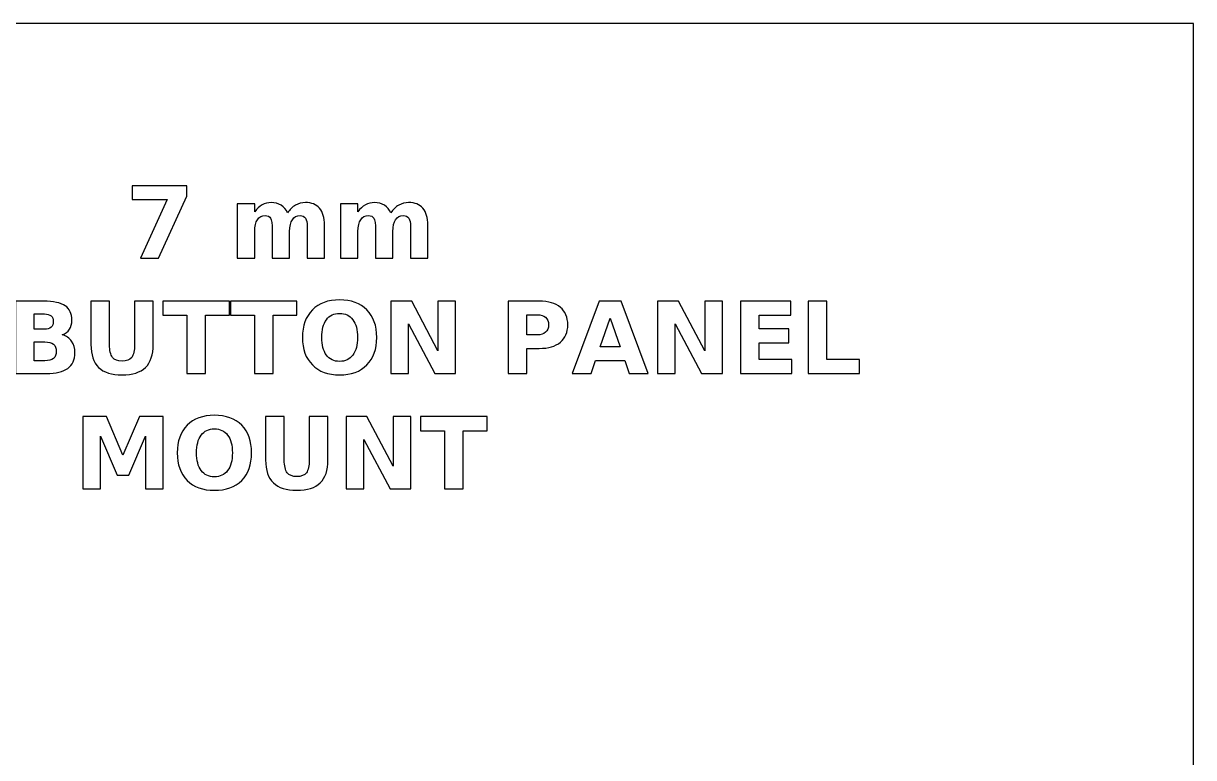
# Model space of a CAD drawing. Header units: centimetres. Extents: x -11.8 to -9.2, y -16.15 to -13.55.
# Drawn here: x -10.866 to -9.2, y -14.595 to -13.55 of the extents above; entities that cross this region are included whole.
import ezdxf

# ---------------------------------------------------------------- set-up
doc = ezdxf.new("R2010")
doc.units = ezdxf.units.CM
doc.header["$MEASUREMENT"] = 0
doc.layers.add('Layer 1', color=7, linetype='Continuous')

msp = doc.modelspace()

# ---------------------------------------------------------------- linework, layer by layer
at = {"layer": 'Layer 1', "color": 7}
msp.add_lwpolyline([(-11.8, -16.15), (-9.2, -16.15), (-9.2, -13.55), (-11.8, -13.55), (-11.8, -16.15)], close=True, dxfattribs=at)
at = {"layer": 'Layer 1', "color": 250}
for points, knots in [([(-10.71127, -13.78102), (-10.71127, -13.78102), (-10.63375, -13.78102), (-10.63375, -13.78102), (-10.63375, -13.78102), (-10.63375, -13.78102), (-10.63375, -13.79598), (-10.63375, -13.79598), (-10.63375, -13.79598), (-10.63375, -13.79598), (-10.67385, -13.88389), (-10.67385, -13.88389), (-10.67385, -13.88389), (-10.67385, -13.88389), (-10.6997, -13.88389), (-10.6997, -13.88389), (-10.6997, -13.88389), (-10.6997, -13.88389), (-10.66172, -13.80052), (-10.66172, -13.80052), (-10.66172, -13.80052), (-10.66172, -13.80052), (-10.71127, -13.80052), (-10.71127, -13.80052), (-10.71127, -13.80052), (-10.71127, -13.80052), (-10.71127, -13.78102), (-10.71127, -13.78102)], [0, 0, 0, 0, 0.1428571, 0.1428571, 0.1428571, 0.1428571, 0.2857143, 0.2857143, 0.2857143, 0.2857143, 0.4285714, 0.4285714, 0.4285714, 0.4285714, 0.5714286, 0.5714286, 0.5714286, 0.5714286, 0.7142857, 0.7142857, 0.7142857, 0.7142857, 0.8571429, 0.8571429, 0.8571429, 0.8571429, 1, 1, 1, 1]), ([(-10.49001, -13.81954), (-10.48688, -13.81477), (-10.48319, -13.81112), (-10.47888, -13.80863), (-10.47888, -13.80863), (-10.47458, -13.80611), (-10.46988, -13.80487), (-10.46473, -13.80487), (-10.46473, -13.80487), (-10.45586, -13.80487), (-10.44911, -13.8076), (-10.44448, -13.81308), (-10.44448, -13.81308), (-10.43984, -13.81853), (-10.43751, -13.82648), (-10.43751, -13.8369), (-10.43751, -13.8369), (-10.43751, -13.8369), (-10.43751, -13.88389), (-10.43751, -13.88389), (-10.43751, -13.88389), (-10.43751, -13.88389), (-10.46233, -13.88389), (-10.46233, -13.88389), (-10.46233, -13.88389), (-10.46233, -13.88389), (-10.46233, -13.84365), (-10.46233, -13.84365), (-10.46233, -13.84365), (-10.46228, -13.84306), (-10.46226, -13.84245), (-10.46223, -13.84179), (-10.46223, -13.84179), (-10.46221, -13.84116), (-10.46219, -13.84024), (-10.46219, -13.83904), (-10.46219, -13.83904), (-10.46219, -13.83358), (-10.46298, -13.82961), (-10.46461, -13.82716), (-10.46461, -13.82716), (-10.46621, -13.82469), (-10.46879, -13.82347), (-10.47237, -13.82347), (-10.47237, -13.82347), (-10.47707, -13.82347), (-10.48067, -13.8254), (-10.48323, -13.82926), (-10.48323, -13.82926), (-10.48577, -13.83311), (-10.48709, -13.83869), (-10.48719, -13.846), (-10.48719, -13.846), (-10.48719, -13.846), (-10.48719, -13.88389), (-10.48719, -13.88389), (-10.48719, -13.88389), (-10.48719, -13.88389), (-10.512, -13.88389), (-10.512, -13.88389), (-10.512, -13.88389), (-10.512, -13.88389), (-10.512, -13.84365), (-10.512, -13.84365), (-10.512, -13.84365), (-10.512, -13.83511), (-10.51273, -13.82961), (-10.51421, -13.82716), (-10.51421, -13.82716), (-10.51567, -13.82469), (-10.51828, -13.82347), (-10.52204, -13.82347), (-10.52204, -13.82347), (-10.52679, -13.82347), (-10.53044, -13.82542), (-10.533, -13.8293), (-10.533, -13.8293), (-10.53556, -13.83318), (-10.53686, -13.83871), (-10.53686, -13.84593), (-10.53686, -13.84593), (-10.53686, -13.84593), (-10.53686, -13.88389), (-10.53686, -13.88389), (-10.53686, -13.88389), (-10.53686, -13.88389), (-10.56167, -13.88389), (-10.56167, -13.88389), (-10.56167, -13.88389), (-10.56167, -13.88389), (-10.56167, -13.80673), (-10.56167, -13.80673), (-10.56167, -13.80673), (-10.56167, -13.80673), (-10.53686, -13.80673), (-10.53686, -13.80673), (-10.53686, -13.80673), (-10.53686, -13.80673), (-10.53686, -13.81804), (-10.53686, -13.81804), (-10.53686, -13.81804), (-10.53382, -13.81366), (-10.53034, -13.8104), (-10.52641, -13.80818), (-10.52641, -13.80818), (-10.52249, -13.80597), (-10.51816, -13.80487), (-10.51343, -13.80487), (-10.51343, -13.80487), (-10.50812, -13.80487), (-10.50339, -13.80616), (-10.49932, -13.80873), (-10.49932, -13.80873), (-10.49523, -13.81131), (-10.49212, -13.81491), (-10.49001, -13.81954)], [0, 0, 0, 0, 0.0344828, 0.0344828, 0.0344828, 0.0344828, 0.0689655, 0.0689655, 0.0689655, 0.0689655, 0.1034483, 0.1034483, 0.1034483, 0.1034483, 0.137931, 0.137931, 0.137931, 0.137931, 0.1724138, 0.1724138, 0.1724138, 0.1724138, 0.2068966, 0.2068966, 0.2068966, 0.2068966, 0.2413793, 0.2413793, 0.2413793, 0.2413793, 0.2758621, 0.2758621, 0.2758621, 0.2758621, 0.3103448, 0.3103448, 0.3103448, 0.3103448, 0.3448276, 0.3448276, 0.3448276, 0.3448276, 0.3793103, 0.3793103, 0.3793103, 0.3793103, 0.4137931, 0.4137931, 0.4137931, 0.4137931, 0.4482759, 0.4482759, 0.4482759, 0.4482759, 0.4827586, 0.4827586, 0.4827586, 0.4827586, 0.5172414, 0.5172414, 0.5172414, 0.5172414, 0.5517241, 0.5517241, 0.5517241, 0.5517241, 0.5862069, 0.5862069, 0.5862069, 0.5862069, 0.6206897, 0.6206897, 0.6206897, 0.6206897, 0.6551724, 0.6551724, 0.6551724, 0.6551724, 0.6896552, 0.6896552, 0.6896552, 0.6896552, 0.7241379, 0.7241379, 0.7241379, 0.7241379, 0.7586207, 0.7586207, 0.7586207, 0.7586207, 0.7931034, 0.7931034, 0.7931034, 0.7931034, 0.8275862, 0.8275862, 0.8275862, 0.8275862, 0.862069, 0.862069, 0.862069, 0.862069, 0.8965517, 0.8965517, 0.8965517, 0.8965517, 0.9310345, 0.9310345, 0.9310345, 0.9310345, 0.9655172, 0.9655172, 0.9655172, 0.9655172, 1, 1, 1, 1]), ([(-10.34297, -13.81954), (-10.33984, -13.81477), (-10.33615, -13.81112), (-10.33184, -13.80863), (-10.33184, -13.80863), (-10.32754, -13.80611), (-10.32284, -13.80487), (-10.31769, -13.80487), (-10.31769, -13.80487), (-10.30882, -13.80487), (-10.30207, -13.8076), (-10.29744, -13.81308), (-10.29744, -13.81308), (-10.2928, -13.81853), (-10.29047, -13.82648), (-10.29047, -13.8369), (-10.29047, -13.8369), (-10.29047, -13.8369), (-10.29047, -13.88389), (-10.29047, -13.88389), (-10.29047, -13.88389), (-10.29047, -13.88389), (-10.31529, -13.88389), (-10.31529, -13.88389), (-10.31529, -13.88389), (-10.31529, -13.88389), (-10.31529, -13.84365), (-10.31529, -13.84365), (-10.31529, -13.84365), (-10.31524, -13.84306), (-10.31522, -13.84245), (-10.31519, -13.84179), (-10.31519, -13.84179), (-10.31517, -13.84116), (-10.31515, -13.84024), (-10.31515, -13.83904), (-10.31515, -13.83904), (-10.31515, -13.83358), (-10.31594, -13.82961), (-10.31757, -13.82716), (-10.31757, -13.82716), (-10.31917, -13.82469), (-10.32175, -13.82347), (-10.32533, -13.82347), (-10.32533, -13.82347), (-10.33003, -13.82347), (-10.33363, -13.8254), (-10.33619, -13.82926), (-10.33619, -13.82926), (-10.33873, -13.83311), (-10.34005, -13.83869), (-10.34015, -13.846), (-10.34015, -13.846), (-10.34015, -13.846), (-10.34015, -13.88389), (-10.34015, -13.88389), (-10.34015, -13.88389), (-10.34015, -13.88389), (-10.36496, -13.88389), (-10.36496, -13.88389), (-10.36496, -13.88389), (-10.36496, -13.88389), (-10.36496, -13.84365), (-10.36496, -13.84365), (-10.36496, -13.84365), (-10.36496, -13.83511), (-10.36569, -13.82961), (-10.36717, -13.82716), (-10.36717, -13.82716), (-10.36863, -13.82469), (-10.37124, -13.82347), (-10.375, -13.82347), (-10.375, -13.82347), (-10.37975, -13.82347), (-10.3834, -13.82542), (-10.38596, -13.8293), (-10.38596, -13.8293), (-10.38852, -13.83318), (-10.38982, -13.83871), (-10.38982, -13.84593), (-10.38982, -13.84593), (-10.38982, -13.84593), (-10.38982, -13.88389), (-10.38982, -13.88389), (-10.38982, -13.88389), (-10.38982, -13.88389), (-10.41463, -13.88389), (-10.41463, -13.88389), (-10.41463, -13.88389), (-10.41463, -13.88389), (-10.41463, -13.80673), (-10.41463, -13.80673), (-10.41463, -13.80673), (-10.41463, -13.80673), (-10.38982, -13.80673), (-10.38982, -13.80673), (-10.38982, -13.80673), (-10.38982, -13.80673), (-10.38982, -13.81804), (-10.38982, -13.81804), (-10.38982, -13.81804), (-10.38678, -13.81366), (-10.3833, -13.8104), (-10.37937, -13.80818), (-10.37937, -13.80818), (-10.37545, -13.80597), (-10.37112, -13.80487), (-10.36639, -13.80487), (-10.36639, -13.80487), (-10.36108, -13.80487), (-10.35635, -13.80616), (-10.35228, -13.80873), (-10.35228, -13.80873), (-10.34819, -13.81131), (-10.34508, -13.81491), (-10.34297, -13.81954)], [0, 0, 0, 0, 0.0344828, 0.0344828, 0.0344828, 0.0344828, 0.0689655, 0.0689655, 0.0689655, 0.0689655, 0.1034483, 0.1034483, 0.1034483, 0.1034483, 0.137931, 0.137931, 0.137931, 0.137931, 0.1724138, 0.1724138, 0.1724138, 0.1724138, 0.2068966, 0.2068966, 0.2068966, 0.2068966, 0.2413793, 0.2413793, 0.2413793, 0.2413793, 0.2758621, 0.2758621, 0.2758621, 0.2758621, 0.3103448, 0.3103448, 0.3103448, 0.3103448, 0.3448276, 0.3448276, 0.3448276, 0.3448276, 0.3793103, 0.3793103, 0.3793103, 0.3793103, 0.4137931, 0.4137931, 0.4137931, 0.4137931, 0.4482759, 0.4482759, 0.4482759, 0.4482759, 0.4827586, 0.4827586, 0.4827586, 0.4827586, 0.5172414, 0.5172414, 0.5172414, 0.5172414, 0.5517241, 0.5517241, 0.5517241, 0.5517241, 0.5862069, 0.5862069, 0.5862069, 0.5862069, 0.6206897, 0.6206897, 0.6206897, 0.6206897, 0.6551724, 0.6551724, 0.6551724, 0.6551724, 0.6896552, 0.6896552, 0.6896552, 0.6896552, 0.7241379, 0.7241379, 0.7241379, 0.7241379, 0.7586207, 0.7586207, 0.7586207, 0.7586207, 0.7931034, 0.7931034, 0.7931034, 0.7931034, 0.8275862, 0.8275862, 0.8275862, 0.8275862, 0.862069, 0.862069, 0.862069, 0.862069, 0.8965517, 0.8965517, 0.8965517, 0.8965517, 0.9310345, 0.9310345, 0.9310345, 0.9310345, 0.9655172, 0.9655172, 0.9655172, 0.9655172, 1, 1, 1, 1]), ([(-10.81086, -13.99308), (-10.80517, -13.99473), (-10.80075, -13.99779), (-10.79762, -14.00226), (-10.79762, -14.00226), (-10.79449, -14.0067), (-10.79294, -14.01218), (-10.79294, -14.01865), (-10.79294, -14.01865), (-10.79294, -14.02857), (-10.79631, -14.03596), (-10.80301, -14.04083), (-10.80301, -14.04083), (-10.80971, -14.04569), (-10.81992, -14.04814), (-10.83361, -14.04814), (-10.83361, -14.04814), (-10.83361, -14.04814), (-10.87763, -14.04814), (-10.87763, -14.04814), (-10.87763, -14.04814), (-10.87763, -14.04814), (-10.87763, -13.94527), (-10.87763, -13.94527), (-10.87763, -13.94527), (-10.87763, -13.94527), (-10.83781, -13.94527), (-10.83781, -13.94527), (-10.83781, -13.94527), (-10.82352, -13.94527), (-10.81317, -13.94743), (-10.80677, -13.95174), (-10.80677, -13.95174), (-10.80035, -13.95607), (-10.79715, -13.96298), (-10.79715, -13.97248), (-10.79715, -13.97248), (-10.79715, -13.97749), (-10.79833, -13.98175), (-10.80066, -13.98528), (-10.80066, -13.98528), (-10.80301, -13.98878), (-10.80639, -13.99139), (-10.81086, -13.99308)], [0, 0, 0, 0, 0.0909091, 0.0909091, 0.0909091, 0.0909091, 0.1818182, 0.1818182, 0.1818182, 0.1818182, 0.2727273, 0.2727273, 0.2727273, 0.2727273, 0.3636364, 0.3636364, 0.3636364, 0.3636364, 0.4545455, 0.4545455, 0.4545455, 0.4545455, 0.5454545, 0.5454545, 0.5454545, 0.5454545, 0.6363636, 0.6363636, 0.6363636, 0.6363636, 0.7272727, 0.7272727, 0.7272727, 0.7272727, 0.8181818, 0.8181818, 0.8181818, 0.8181818, 0.9090909, 0.9090909, 0.9090909, 0.9090909, 1, 1, 1, 1]), ([(-10.77008, -13.94527), (-10.77008, -13.94527), (-10.74355, -13.94527), (-10.74355, -13.94527), (-10.74355, -13.94527), (-10.74355, -13.94527), (-10.74355, -14.00694), (-10.74355, -14.00694), (-10.74355, -14.00694), (-10.74355, -14.01543), (-10.74217, -14.02152), (-10.73939, -14.02516), (-10.73939, -14.02516), (-10.73661, -14.02881), (-10.73208, -14.03064), (-10.72577, -14.03064), (-10.72577, -14.03064), (-10.71942, -14.03064), (-10.71486, -14.02881), (-10.71209, -14.02516), (-10.71209, -14.02516), (-10.70931, -14.02152), (-10.70792, -14.01543), (-10.70792, -14.00694), (-10.70792, -14.00694), (-10.70792, -14.00694), (-10.70792, -13.94527), (-10.70792, -13.94527), (-10.70792, -13.94527), (-10.70792, -13.94527), (-10.68139, -13.94527), (-10.68139, -13.94527), (-10.68139, -13.94527), (-10.68139, -13.94527), (-10.68139, -14.00694), (-10.68139, -14.00694), (-10.68139, -14.00694), (-10.68139, -14.02149), (-10.68504, -14.03234), (-10.69235, -14.03946), (-10.69235, -14.03946), (-10.69964, -14.04659), (-10.71079, -14.05014), (-10.72577, -14.05014), (-10.72577, -14.05014), (-10.74071, -14.05014), (-10.75183, -14.04659), (-10.75912, -14.03946), (-10.75912, -14.03946), (-10.76644, -14.03234), (-10.77008, -14.02149), (-10.77008, -14.00694), (-10.77008, -14.00694), (-10.77008, -14.00694), (-10.77008, -13.94527), (-10.77008, -13.94527)], [0, 0, 0, 0, 0.0714286, 0.0714286, 0.0714286, 0.0714286, 0.1428571, 0.1428571, 0.1428571, 0.1428571, 0.2142857, 0.2142857, 0.2142857, 0.2142857, 0.2857143, 0.2857143, 0.2857143, 0.2857143, 0.3571429, 0.3571429, 0.3571429, 0.3571429, 0.4285714, 0.4285714, 0.4285714, 0.4285714, 0.5, 0.5, 0.5, 0.5, 0.5714286, 0.5714286, 0.5714286, 0.5714286, 0.6428571, 0.6428571, 0.6428571, 0.6428571, 0.7142857, 0.7142857, 0.7142857, 0.7142857, 0.7857143, 0.7857143, 0.7857143, 0.7857143, 0.8571429, 0.8571429, 0.8571429, 0.8571429, 0.9285714, 0.9285714, 0.9285714, 0.9285714, 1, 1, 1, 1]), ([(-10.66778, -13.94527), (-10.66778, -13.94527), (-10.57298, -13.94527), (-10.57298, -13.94527), (-10.57298, -13.94527), (-10.57298, -13.94527), (-10.57298, -13.96533), (-10.57298, -13.96533), (-10.57298, -13.96533), (-10.57298, -13.96533), (-10.60708, -13.96533), (-10.60708, -13.96533), (-10.60708, -13.96533), (-10.60708, -13.96533), (-10.60708, -14.04814), (-10.60708, -14.04814), (-10.60708, -14.04814), (-10.60708, -14.04814), (-10.63361, -14.04814), (-10.63361, -14.04814), (-10.63361, -14.04814), (-10.63361, -14.04814), (-10.63361, -13.96533), (-10.63361, -13.96533), (-10.63361, -13.96533), (-10.63361, -13.96533), (-10.66778, -13.96533), (-10.66778, -13.96533), (-10.66778, -13.96533), (-10.66778, -13.96533), (-10.66778, -13.94527), (-10.66778, -13.94527)], [0, 0, 0, 0, 0.125, 0.125, 0.125, 0.125, 0.25, 0.25, 0.25, 0.25, 0.375, 0.375, 0.375, 0.375, 0.5, 0.5, 0.5, 0.5, 0.625, 0.625, 0.625, 0.625, 0.75, 0.75, 0.75, 0.75, 0.875, 0.875, 0.875, 0.875, 1, 1, 1, 1]), ([(-10.57152, -13.94527), (-10.57152, -13.94527), (-10.47672, -13.94527), (-10.47672, -13.94527), (-10.47672, -13.94527), (-10.47672, -13.94527), (-10.47672, -13.96533), (-10.47672, -13.96533), (-10.47672, -13.96533), (-10.47672, -13.96533), (-10.51082, -13.96533), (-10.51082, -13.96533), (-10.51082, -13.96533), (-10.51082, -13.96533), (-10.51082, -14.04814), (-10.51082, -14.04814), (-10.51082, -14.04814), (-10.51082, -14.04814), (-10.53735, -14.04814), (-10.53735, -14.04814), (-10.53735, -14.04814), (-10.53735, -14.04814), (-10.53735, -13.96533), (-10.53735, -13.96533), (-10.53735, -13.96533), (-10.53735, -13.96533), (-10.57152, -13.96533), (-10.57152, -13.96533), (-10.57152, -13.96533), (-10.57152, -13.96533), (-10.57152, -13.94527), (-10.57152, -13.94527)], [0, 0, 0, 0, 0.125, 0.125, 0.125, 0.125, 0.25, 0.25, 0.25, 0.25, 0.375, 0.375, 0.375, 0.375, 0.5, 0.5, 0.5, 0.5, 0.625, 0.625, 0.625, 0.625, 0.75, 0.75, 0.75, 0.75, 0.875, 0.875, 0.875, 0.875, 1, 1, 1, 1]), ([(-10.41599, -13.94341), (-10.39946, -13.94341), (-10.3865, -13.94814), (-10.37714, -13.95762), (-10.37714, -13.95762), (-10.36776, -13.96707), (-10.36308, -13.98012), (-10.36308, -13.9968), (-10.36308, -13.9968), (-10.36308, -14.01343), (-10.36776, -14.02648), (-10.37714, -14.03593), (-10.37714, -14.03593), (-10.3865, -14.04541), (-10.39946, -14.05014), (-10.41599, -14.05014), (-10.41599, -14.05014), (-10.43248, -14.05014), (-10.44541, -14.04541), (-10.45482, -14.03593), (-10.45482, -14.03593), (-10.4642, -14.02648), (-10.46891, -14.01343), (-10.46891, -13.9968), (-10.46891, -13.9968), (-10.46891, -13.98012), (-10.4642, -13.96707), (-10.45482, -13.95762), (-10.45482, -13.95762), (-10.44541, -13.94814), (-10.43248, -13.94341), (-10.41599, -13.94341)], [0, 0, 0, 0, 0.125, 0.125, 0.125, 0.125, 0.25, 0.25, 0.25, 0.25, 0.375, 0.375, 0.375, 0.375, 0.5, 0.5, 0.5, 0.5, 0.625, 0.625, 0.625, 0.625, 0.75, 0.75, 0.75, 0.75, 0.875, 0.875, 0.875, 0.875, 1, 1, 1, 1]), ([(-10.34301, -13.94527), (-10.34301, -13.94527), (-10.31338, -13.94527), (-10.31338, -13.94527), (-10.31338, -13.94527), (-10.31338, -13.94527), (-10.27596, -14.01583), (-10.27596, -14.01583), (-10.27596, -14.01583), (-10.27596, -14.01583), (-10.27596, -13.94527), (-10.27596, -13.94527), (-10.27596, -13.94527), (-10.27596, -13.94527), (-10.25082, -13.94527), (-10.25082, -13.94527), (-10.25082, -13.94527), (-10.25082, -13.94527), (-10.25082, -14.04814), (-10.25082, -14.04814), (-10.25082, -14.04814), (-10.25082, -14.04814), (-10.28045, -14.04814), (-10.28045, -14.04814), (-10.28045, -14.04814), (-10.28045, -14.04814), (-10.31787, -13.97758), (-10.31787, -13.97758), (-10.31787, -13.97758), (-10.31787, -13.97758), (-10.31787, -14.04814), (-10.31787, -14.04814), (-10.31787, -14.04814), (-10.31787, -14.04814), (-10.34301, -14.04814), (-10.34301, -14.04814), (-10.34301, -14.04814), (-10.34301, -14.04814), (-10.34301, -13.94527), (-10.34301, -13.94527)], [0, 0, 0, 0, 0.1, 0.1, 0.1, 0.1, 0.2, 0.2, 0.2, 0.2, 0.3, 0.3, 0.3, 0.3, 0.4, 0.4, 0.4, 0.4, 0.5, 0.5, 0.5, 0.5, 0.6, 0.6, 0.6, 0.6, 0.7, 0.7, 0.7, 0.7, 0.8, 0.8, 0.8, 0.8, 0.9, 0.9, 0.9, 0.9, 1, 1, 1, 1]), ([(-10.17579, -13.94527), (-10.17579, -13.94527), (-10.13177, -13.94527), (-10.13177, -13.94527), (-10.13177, -13.94527), (-10.11867, -13.94527), (-10.10862, -13.94819), (-10.10161, -13.954), (-10.10161, -13.954), (-10.09461, -13.95981), (-10.0911, -13.96808), (-10.0911, -13.97883), (-10.0911, -13.97883), (-10.0911, -13.9896), (-10.09461, -13.9979), (-10.10161, -14.00371), (-10.10161, -14.00371), (-10.10862, -14.00952), (-10.11867, -14.01244), (-10.13177, -14.01244), (-10.13177, -14.01244), (-10.13177, -14.01244), (-10.14926, -14.01244), (-10.14926, -14.01244), (-10.14926, -14.01244), (-10.14926, -14.01244), (-10.14926, -14.04814), (-10.14926, -14.04814), (-10.14926, -14.04814), (-10.14926, -14.04814), (-10.17579, -14.04814), (-10.17579, -14.04814), (-10.17579, -14.04814), (-10.17579, -14.04814), (-10.17579, -13.94527), (-10.17579, -13.94527)], [0, 0, 0, 0, 0.1111111, 0.1111111, 0.1111111, 0.1111111, 0.2222222, 0.2222222, 0.2222222, 0.2222222, 0.3333333, 0.3333333, 0.3333333, 0.3333333, 0.4444444, 0.4444444, 0.4444444, 0.4444444, 0.5555556, 0.5555556, 0.5555556, 0.5555556, 0.6666667, 0.6666667, 0.6666667, 0.6666667, 0.7777778, 0.7777778, 0.7777778, 0.7777778, 0.8888889, 0.8888889, 0.8888889, 0.8888889, 1, 1, 1, 1]), ([(-10.00996, -14.02942), (-10.00996, -14.02942), (-10.05145, -14.02942), (-10.05145, -14.02942), (-10.05145, -14.02942), (-10.05145, -14.02942), (-10.05799, -14.04814), (-10.05799, -14.04814), (-10.05799, -14.04814), (-10.05799, -14.04814), (-10.08466, -14.04814), (-10.08466, -14.04814), (-10.08466, -14.04814), (-10.08466, -14.04814), (-10.04656, -13.94527), (-10.04656, -13.94527), (-10.04656, -13.94527), (-10.04656, -13.94527), (-10.01493, -13.94527), (-10.01493, -13.94527), (-10.01493, -13.94527), (-10.01493, -13.94527), (-9.97683, -14.04814), (-9.97683, -14.04814), (-9.97683, -14.04814), (-9.97683, -14.04814), (-10.0035, -14.04814), (-10.0035, -14.04814), (-10.0035, -14.04814), (-10.0035, -14.04814), (-10.00996, -14.02942), (-10.00996, -14.02942)], [0, 0, 0, 0, 0.125, 0.125, 0.125, 0.125, 0.25, 0.25, 0.25, 0.25, 0.375, 0.375, 0.375, 0.375, 0.5, 0.5, 0.5, 0.5, 0.625, 0.625, 0.625, 0.625, 0.75, 0.75, 0.75, 0.75, 0.875, 0.875, 0.875, 0.875, 1, 1, 1, 1]), ([(-9.96316, -13.94527), (-9.96316, -13.94527), (-9.93353, -13.94527), (-9.93353, -13.94527), (-9.93353, -13.94527), (-9.93353, -13.94527), (-9.89611, -14.01583), (-9.89611, -14.01583), (-9.89611, -14.01583), (-9.89611, -14.01583), (-9.89611, -13.94527), (-9.89611, -13.94527), (-9.89611, -13.94527), (-9.89611, -13.94527), (-9.87097, -13.94527), (-9.87097, -13.94527), (-9.87097, -13.94527), (-9.87097, -13.94527), (-9.87097, -14.04814), (-9.87097, -14.04814), (-9.87097, -14.04814), (-9.87097, -14.04814), (-9.9006, -14.04814), (-9.9006, -14.04814), (-9.9006, -14.04814), (-9.9006, -14.04814), (-9.93802, -13.97758), (-9.93802, -13.97758), (-9.93802, -13.97758), (-9.93802, -13.97758), (-9.93802, -14.04814), (-9.93802, -14.04814), (-9.93802, -14.04814), (-9.93802, -14.04814), (-9.96316, -14.04814), (-9.96316, -14.04814), (-9.96316, -14.04814), (-9.96316, -14.04814), (-9.96316, -13.94527), (-9.96316, -13.94527)], [0, 0, 0, 0, 0.1, 0.1, 0.1, 0.1, 0.2, 0.2, 0.2, 0.2, 0.3, 0.3, 0.3, 0.3, 0.4, 0.4, 0.4, 0.4, 0.5, 0.5, 0.5, 0.5, 0.6, 0.6, 0.6, 0.6, 0.7, 0.7, 0.7, 0.7, 0.8, 0.8, 0.8, 0.8, 0.9, 0.9, 0.9, 0.9, 1, 1, 1, 1]), ([(-9.84507, -13.94527), (-9.84507, -13.94527), (-9.77348, -13.94527), (-9.77348, -13.94527), (-9.77348, -13.94527), (-9.77348, -13.94527), (-9.77348, -13.96533), (-9.77348, -13.96533), (-9.77348, -13.96533), (-9.77348, -13.96533), (-9.81854, -13.96533), (-9.81854, -13.96533), (-9.81854, -13.96533), (-9.81854, -13.96533), (-9.81854, -13.98448), (-9.81854, -13.98448), (-9.81854, -13.98448), (-9.81854, -13.98448), (-9.77619, -13.98448), (-9.77619, -13.98448), (-9.77619, -13.98448), (-9.77619, -13.98448), (-9.77619, -14.00454), (-9.77619, -14.00454), (-9.77619, -14.00454), (-9.77619, -14.00454), (-9.81854, -14.00454), (-9.81854, -14.00454), (-9.81854, -14.00454), (-9.81854, -14.00454), (-9.81854, -14.02808), (-9.81854, -14.02808), (-9.81854, -14.02808), (-9.81854, -14.02808), (-9.77198, -14.02808), (-9.77198, -14.02808), (-9.77198, -14.02808), (-9.77198, -14.02808), (-9.77198, -14.04814), (-9.77198, -14.04814), (-9.77198, -14.04814), (-9.77198, -14.04814), (-9.84507, -14.04814), (-9.84507, -14.04814), (-9.84507, -14.04814), (-9.84507, -14.04814), (-9.84507, -13.94527), (-9.84507, -13.94527)], [0, 0, 0, 0, 0.0833333, 0.0833333, 0.0833333, 0.0833333, 0.1666667, 0.1666667, 0.1666667, 0.1666667, 0.25, 0.25, 0.25, 0.25, 0.3333333, 0.3333333, 0.3333333, 0.3333333, 0.4166667, 0.4166667, 0.4166667, 0.4166667, 0.5, 0.5, 0.5, 0.5, 0.5833333, 0.5833333, 0.5833333, 0.5833333, 0.6666667, 0.6666667, 0.6666667, 0.6666667, 0.75, 0.75, 0.75, 0.75, 0.8333333, 0.8333333, 0.8333333, 0.8333333, 0.9166667, 0.9166667, 0.9166667, 0.9166667, 1, 1, 1, 1]), ([(-9.74867, -13.94527), (-9.74867, -13.94527), (-9.72214, -13.94527), (-9.72214, -13.94527), (-9.72214, -13.94527), (-9.72214, -13.94527), (-9.72214, -14.02808), (-9.72214, -14.02808), (-9.72214, -14.02808), (-9.72214, -14.02808), (-9.67558, -14.02808), (-9.67558, -14.02808), (-9.67558, -14.02808), (-9.67558, -14.02808), (-9.67558, -14.04814), (-9.67558, -14.04814), (-9.67558, -14.04814), (-9.67558, -14.04814), (-9.74867, -14.04814), (-9.74867, -14.04814), (-9.74867, -14.04814), (-9.74867, -14.04814), (-9.74867, -13.94527), (-9.74867, -13.94527)], [0, 0, 0, 0, 0.1666667, 0.1666667, 0.1666667, 0.1666667, 0.3333333, 0.3333333, 0.3333333, 0.3333333, 0.5, 0.5, 0.5, 0.5, 0.6666667, 0.6666667, 0.6666667, 0.6666667, 0.8333333, 0.8333333, 0.8333333, 0.8333333, 1, 1, 1, 1]), ([(-10.41599, -13.96263), (-10.42408, -13.96263), (-10.43034, -13.96561), (-10.43481, -13.97159), (-10.43481, -13.97159), (-10.43925, -13.97756), (-10.44149, -13.98596), (-10.44149, -13.9968), (-10.44149, -13.9968), (-10.44149, -14.00762), (-10.43925, -14.01599), (-10.43481, -14.02196), (-10.43481, -14.02196), (-10.43034, -14.02794), (-10.42408, -14.03092), (-10.41599, -14.03092), (-10.41599, -14.03092), (-10.40785, -14.03092), (-10.40158, -14.02794), (-10.39711, -14.02196), (-10.39711, -14.02196), (-10.39266, -14.01599), (-10.39043, -14.00762), (-10.39043, -13.9968), (-10.39043, -13.9968), (-10.39043, -13.98596), (-10.39266, -13.97756), (-10.39711, -13.97159), (-10.39711, -13.97159), (-10.40158, -13.96561), (-10.40785, -13.96263), (-10.41599, -13.96263)], [0, 0, 0, 0, 0.125, 0.125, 0.125, 0.125, 0.25, 0.25, 0.25, 0.25, 0.375, 0.375, 0.375, 0.375, 0.5, 0.5, 0.5, 0.5, 0.625, 0.625, 0.625, 0.625, 0.75, 0.75, 0.75, 0.75, 0.875, 0.875, 0.875, 0.875, 1, 1, 1, 1]), ([(-10.83643, -13.98509), (-10.83224, -13.98509), (-10.82907, -13.98417), (-10.82693, -13.98234), (-10.82693, -13.98234), (-10.82476, -13.9805), (-10.82368, -13.9778), (-10.82368, -13.9742), (-10.82368, -13.9742), (-10.82368, -13.97067), (-10.82476, -13.96799), (-10.82693, -13.96613), (-10.82693, -13.96613), (-10.82907, -13.96427), (-10.83224, -13.96333), (-10.83643, -13.96333), (-10.83643, -13.96333), (-10.83643, -13.96333), (-10.8511, -13.96333), (-10.8511, -13.96333), (-10.8511, -13.96333), (-10.8511, -13.96333), (-10.8511, -13.98509), (-10.8511, -13.98509), (-10.8511, -13.98509), (-10.8511, -13.98509), (-10.83643, -13.98509), (-10.83643, -13.98509)], [0, 0, 0, 0, 0.1428571, 0.1428571, 0.1428571, 0.1428571, 0.2857143, 0.2857143, 0.2857143, 0.2857143, 0.4285714, 0.4285714, 0.4285714, 0.4285714, 0.5714286, 0.5714286, 0.5714286, 0.5714286, 0.7142857, 0.7142857, 0.7142857, 0.7142857, 0.8571429, 0.8571429, 0.8571429, 0.8571429, 1, 1, 1, 1]), ([(-10.14926, -13.96449), (-10.14926, -13.96449), (-10.14926, -13.99322), (-10.14926, -13.99322), (-10.14926, -13.99322), (-10.14926, -13.99322), (-10.13459, -13.99322), (-10.13459, -13.99322), (-10.13459, -13.99322), (-10.12944, -13.99322), (-10.12546, -13.99198), (-10.12266, -13.98946), (-10.12266, -13.98946), (-10.11986, -13.98697), (-10.11845, -13.98342), (-10.11845, -13.97883), (-10.11845, -13.97883), (-10.11845, -13.97422), (-10.11986, -13.97069), (-10.12266, -13.9682), (-10.12266, -13.9682), (-10.12546, -13.96573), (-10.12944, -13.96449), (-10.13459, -13.96449), (-10.13459, -13.96449), (-10.13459, -13.96449), (-10.14926, -13.96449), (-10.14926, -13.96449)], [0, 0, 0, 0, 0.1428571, 0.1428571, 0.1428571, 0.1428571, 0.2857143, 0.2857143, 0.2857143, 0.2857143, 0.4285714, 0.4285714, 0.4285714, 0.4285714, 0.5714286, 0.5714286, 0.5714286, 0.5714286, 0.7142857, 0.7142857, 0.7142857, 0.7142857, 0.8571429, 0.8571429, 0.8571429, 0.8571429, 1, 1, 1, 1]), ([(-10.04484, -14.01032), (-10.04484, -14.01032), (-10.01664, -14.01032), (-10.01664, -14.01032), (-10.01664, -14.01032), (-10.01664, -14.01032), (-10.03071, -13.9694), (-10.03071, -13.9694), (-10.03071, -13.9694), (-10.03071, -13.9694), (-10.04484, -14.01032), (-10.04484, -14.01032)], [0, 0, 0, 0, 0.3333333, 0.3333333, 0.3333333, 0.3333333, 0.6666667, 0.6666667, 0.6666667, 0.6666667, 1, 1, 1, 1]), ([(-10.83553, -14.03008), (-10.83019, -14.03008), (-10.8262, -14.02895), (-10.82349, -14.02671), (-10.82349, -14.02671), (-10.82081, -14.02446), (-10.81947, -14.02105), (-10.81947, -14.01651), (-10.81947, -14.01651), (-10.81947, -14.01206), (-10.82081, -14.00872), (-10.82347, -14.00649), (-10.82347, -14.00649), (-10.82613, -14.00425), (-10.83015, -14.00315), (-10.83553, -14.00315), (-10.83553, -14.00315), (-10.83553, -14.00315), (-10.8511, -14.00315), (-10.8511, -14.00315), (-10.8511, -14.00315), (-10.8511, -14.00315), (-10.8511, -14.03008), (-10.8511, -14.03008), (-10.8511, -14.03008), (-10.8511, -14.03008), (-10.83553, -14.03008), (-10.83553, -14.03008)], [0, 0, 0, 0, 0.1428571, 0.1428571, 0.1428571, 0.1428571, 0.2857143, 0.2857143, 0.2857143, 0.2857143, 0.4285714, 0.4285714, 0.4285714, 0.4285714, 0.5714286, 0.5714286, 0.5714286, 0.5714286, 0.7142857, 0.7142857, 0.7142857, 0.7142857, 0.8571429, 0.8571429, 0.8571429, 0.8571429, 1, 1, 1, 1]), ([(-10.78171, -14.10952), (-10.78171, -14.10952), (-10.74796, -14.10952), (-10.74796, -14.10952), (-10.74796, -14.10952), (-10.74796, -14.10952), (-10.72451, -14.16458), (-10.72451, -14.16458), (-10.72451, -14.16458), (-10.72451, -14.16458), (-10.70095, -14.10952), (-10.70095, -14.10952), (-10.70095, -14.10952), (-10.70095, -14.10952), (-10.66727, -14.10952), (-10.66727, -14.10952), (-10.66727, -14.10952), (-10.66727, -14.10952), (-10.66727, -14.21239), (-10.66727, -14.21239), (-10.66727, -14.21239), (-10.66727, -14.21239), (-10.69234, -14.21239), (-10.69234, -14.21239), (-10.69234, -14.21239), (-10.69234, -14.21239), (-10.69234, -14.13715), (-10.69234, -14.13715), (-10.69234, -14.13715), (-10.69234, -14.13715), (-10.71605, -14.19261), (-10.71605, -14.19261), (-10.71605, -14.19261), (-10.71605, -14.19261), (-10.73286, -14.19261), (-10.73286, -14.19261), (-10.73286, -14.19261), (-10.73286, -14.19261), (-10.75657, -14.13715), (-10.75657, -14.13715), (-10.75657, -14.13715), (-10.75657, -14.13715), (-10.75657, -14.21239), (-10.75657, -14.21239), (-10.75657, -14.21239), (-10.75657, -14.21239), (-10.78171, -14.21239), (-10.78171, -14.21239), (-10.78171, -14.21239), (-10.78171, -14.21239), (-10.78171, -14.10952), (-10.78171, -14.10952)], [0, 0, 0, 0, 0.0769231, 0.0769231, 0.0769231, 0.0769231, 0.1538462, 0.1538462, 0.1538462, 0.1538462, 0.2307692, 0.2307692, 0.2307692, 0.2307692, 0.3076923, 0.3076923, 0.3076923, 0.3076923, 0.3846154, 0.3846154, 0.3846154, 0.3846154, 0.4615385, 0.4615385, 0.4615385, 0.4615385, 0.5384615, 0.5384615, 0.5384615, 0.5384615, 0.6153846, 0.6153846, 0.6153846, 0.6153846, 0.6923077, 0.6923077, 0.6923077, 0.6923077, 0.7692308, 0.7692308, 0.7692308, 0.7692308, 0.8461538, 0.8461538, 0.8461538, 0.8461538, 0.9230769, 0.9230769, 0.9230769, 0.9230769, 1, 1, 1, 1]), ([(-10.59429, -14.10766), (-10.57776, -14.10766), (-10.5648, -14.11239), (-10.55544, -14.12187), (-10.55544, -14.12187), (-10.54606, -14.13132), (-10.54138, -14.14437), (-10.54138, -14.16105), (-10.54138, -14.16105), (-10.54138, -14.17768), (-10.54606, -14.19073), (-10.55544, -14.20018), (-10.55544, -14.20018), (-10.5648, -14.20966), (-10.57776, -14.21439), (-10.59429, -14.21439), (-10.59429, -14.21439), (-10.61078, -14.21439), (-10.62371, -14.20966), (-10.63312, -14.20018), (-10.63312, -14.20018), (-10.6425, -14.19073), (-10.64721, -14.17768), (-10.64721, -14.16105), (-10.64721, -14.16105), (-10.64721, -14.14437), (-10.6425, -14.13132), (-10.63312, -14.12187), (-10.63312, -14.12187), (-10.62371, -14.11239), (-10.61078, -14.10766), (-10.59429, -14.10766)], [0, 0, 0, 0, 0.125, 0.125, 0.125, 0.125, 0.25, 0.25, 0.25, 0.25, 0.375, 0.375, 0.375, 0.375, 0.5, 0.5, 0.5, 0.5, 0.625, 0.625, 0.625, 0.625, 0.75, 0.75, 0.75, 0.75, 0.875, 0.875, 0.875, 0.875, 1, 1, 1, 1]), ([(-10.52131, -14.10952), (-10.52131, -14.10952), (-10.49478, -14.10952), (-10.49478, -14.10952), (-10.49478, -14.10952), (-10.49478, -14.10952), (-10.49478, -14.17119), (-10.49478, -14.17119), (-10.49478, -14.17119), (-10.49478, -14.17968), (-10.4934, -14.18577), (-10.49062, -14.18941), (-10.49062, -14.18941), (-10.48784, -14.19306), (-10.48331, -14.19489), (-10.477, -14.19489), (-10.477, -14.19489), (-10.47065, -14.19489), (-10.46609, -14.19306), (-10.46332, -14.18941), (-10.46332, -14.18941), (-10.46054, -14.18577), (-10.45915, -14.17968), (-10.45915, -14.17119), (-10.45915, -14.17119), (-10.45915, -14.17119), (-10.45915, -14.10952), (-10.45915, -14.10952), (-10.45915, -14.10952), (-10.45915, -14.10952), (-10.43262, -14.10952), (-10.43262, -14.10952), (-10.43262, -14.10952), (-10.43262, -14.10952), (-10.43262, -14.17119), (-10.43262, -14.17119), (-10.43262, -14.17119), (-10.43262, -14.18574), (-10.43627, -14.19659), (-10.44358, -14.20371), (-10.44358, -14.20371), (-10.45087, -14.21084), (-10.46202, -14.21439), (-10.477, -14.21439), (-10.477, -14.21439), (-10.49194, -14.21439), (-10.50306, -14.21084), (-10.51035, -14.20371), (-10.51035, -14.20371), (-10.51767, -14.19659), (-10.52131, -14.18574), (-10.52131, -14.17119), (-10.52131, -14.17119), (-10.52131, -14.17119), (-10.52131, -14.10952), (-10.52131, -14.10952)], [0, 0, 0, 0, 0.0714286, 0.0714286, 0.0714286, 0.0714286, 0.1428571, 0.1428571, 0.1428571, 0.1428571, 0.2142857, 0.2142857, 0.2142857, 0.2142857, 0.2857143, 0.2857143, 0.2857143, 0.2857143, 0.3571429, 0.3571429, 0.3571429, 0.3571429, 0.4285714, 0.4285714, 0.4285714, 0.4285714, 0.5, 0.5, 0.5, 0.5, 0.5714286, 0.5714286, 0.5714286, 0.5714286, 0.6428571, 0.6428571, 0.6428571, 0.6428571, 0.7142857, 0.7142857, 0.7142857, 0.7142857, 0.7857143, 0.7857143, 0.7857143, 0.7857143, 0.8571429, 0.8571429, 0.8571429, 0.8571429, 0.9285714, 0.9285714, 0.9285714, 0.9285714, 1, 1, 1, 1]), ([(-10.40673, -14.10952), (-10.40673, -14.10952), (-10.3771, -14.10952), (-10.3771, -14.10952), (-10.3771, -14.10952), (-10.3771, -14.10952), (-10.33968, -14.18008), (-10.33968, -14.18008), (-10.33968, -14.18008), (-10.33968, -14.18008), (-10.33968, -14.10952), (-10.33968, -14.10952), (-10.33968, -14.10952), (-10.33968, -14.10952), (-10.31454, -14.10952), (-10.31454, -14.10952), (-10.31454, -14.10952), (-10.31454, -14.10952), (-10.31454, -14.21239), (-10.31454, -14.21239), (-10.31454, -14.21239), (-10.31454, -14.21239), (-10.34417, -14.21239), (-10.34417, -14.21239), (-10.34417, -14.21239), (-10.34417, -14.21239), (-10.38159, -14.14183), (-10.38159, -14.14183), (-10.38159, -14.14183), (-10.38159, -14.14183), (-10.38159, -14.21239), (-10.38159, -14.21239), (-10.38159, -14.21239), (-10.38159, -14.21239), (-10.40673, -14.21239), (-10.40673, -14.21239), (-10.40673, -14.21239), (-10.40673, -14.21239), (-10.40673, -14.10952), (-10.40673, -14.10952)], [0, 0, 0, 0, 0.1, 0.1, 0.1, 0.1, 0.2, 0.2, 0.2, 0.2, 0.3, 0.3, 0.3, 0.3, 0.4, 0.4, 0.4, 0.4, 0.5, 0.5, 0.5, 0.5, 0.6, 0.6, 0.6, 0.6, 0.7, 0.7, 0.7, 0.7, 0.8, 0.8, 0.8, 0.8, 0.9, 0.9, 0.9, 0.9, 1, 1, 1, 1]), ([(-10.30092, -14.10952), (-10.30092, -14.10952), (-10.20612, -14.10952), (-10.20612, -14.10952), (-10.20612, -14.10952), (-10.20612, -14.10952), (-10.20612, -14.12958), (-10.20612, -14.12958), (-10.20612, -14.12958), (-10.20612, -14.12958), (-10.24022, -14.12958), (-10.24022, -14.12958), (-10.24022, -14.12958), (-10.24022, -14.12958), (-10.24022, -14.21239), (-10.24022, -14.21239), (-10.24022, -14.21239), (-10.24022, -14.21239), (-10.26675, -14.21239), (-10.26675, -14.21239), (-10.26675, -14.21239), (-10.26675, -14.21239), (-10.26675, -14.12958), (-10.26675, -14.12958), (-10.26675, -14.12958), (-10.26675, -14.12958), (-10.30092, -14.12958), (-10.30092, -14.12958), (-10.30092, -14.12958), (-10.30092, -14.12958), (-10.30092, -14.10952), (-10.30092, -14.10952)], [0, 0, 0, 0, 0.125, 0.125, 0.125, 0.125, 0.25, 0.25, 0.25, 0.25, 0.375, 0.375, 0.375, 0.375, 0.5, 0.5, 0.5, 0.5, 0.625, 0.625, 0.625, 0.625, 0.75, 0.75, 0.75, 0.75, 0.875, 0.875, 0.875, 0.875, 1, 1, 1, 1]), ([(-10.59429, -14.12688), (-10.60238, -14.12688), (-10.60864, -14.12986), (-10.61311, -14.13584), (-10.61311, -14.13584), (-10.61755, -14.14181), (-10.61979, -14.15021), (-10.61979, -14.16105), (-10.61979, -14.16105), (-10.61979, -14.17187), (-10.61755, -14.18024), (-10.61311, -14.18621), (-10.61311, -14.18621), (-10.60864, -14.19219), (-10.60238, -14.19517), (-10.59429, -14.19517), (-10.59429, -14.19517), (-10.58615, -14.19517), (-10.57988, -14.19219), (-10.57541, -14.18621), (-10.57541, -14.18621), (-10.57096, -14.18024), (-10.56873, -14.17187), (-10.56873, -14.16105), (-10.56873, -14.16105), (-10.56873, -14.15021), (-10.57096, -14.14181), (-10.57541, -14.13584), (-10.57541, -14.13584), (-10.57988, -14.12986), (-10.58615, -14.12688), (-10.59429, -14.12688)], [0, 0, 0, 0, 0.125, 0.125, 0.125, 0.125, 0.25, 0.25, 0.25, 0.25, 0.375, 0.375, 0.375, 0.375, 0.5, 0.5, 0.5, 0.5, 0.625, 0.625, 0.625, 0.625, 0.75, 0.75, 0.75, 0.75, 0.875, 0.875, 0.875, 0.875, 1, 1, 1, 1])]:
    msp.add_open_spline(points, degree=3, knots=knots, dxfattribs=at)

doc.saveas('drawing.dxf')
